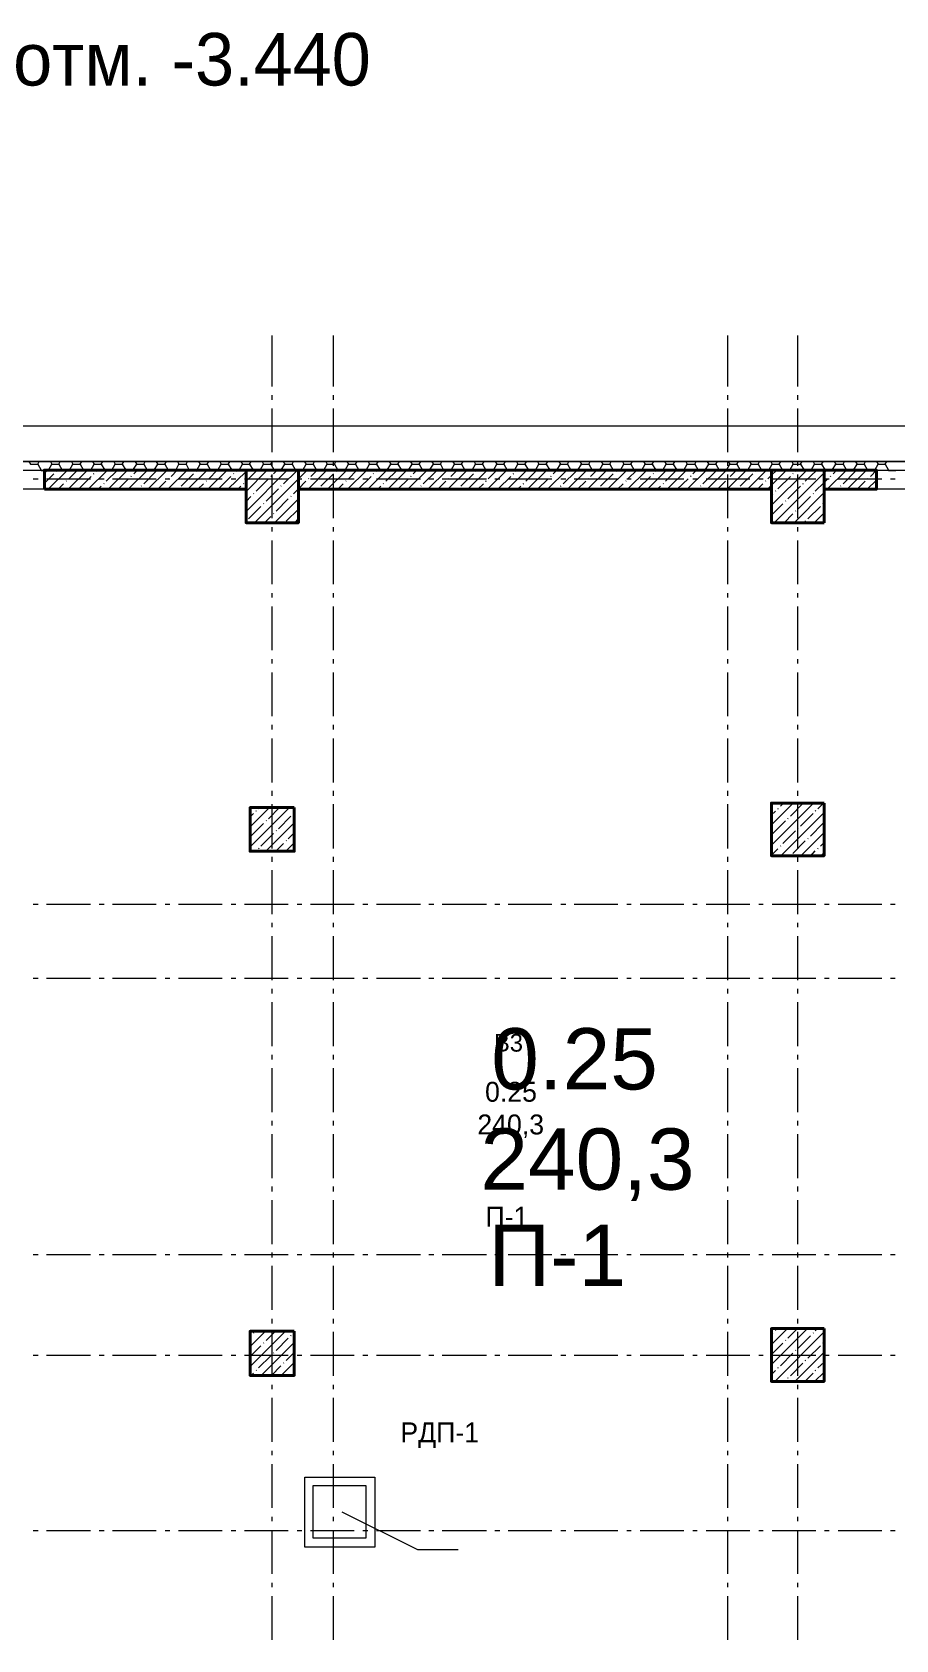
# Model space of a CAD drawing. Header units: millimetres. Extents: x -249154 to 415037, y -45458 to 354837.
# Drawn here: x -172370 to -162501, y 15271 to 33634 of the extents above; entities that cross this region are included whole.
import ezdxf

# ---------------------------------------------------------------- set-up
doc = ezdxf.new("R2010")
doc.units = ezdxf.units.MM
doc.layers.add('PDF _Текст', color=7, linetype='Continuous')
doc.styles.get("Standard").update_dxf_attribs({"font": 'arial.ttf'})

msp = doc.modelspace()

# ---------------------------------------------------------------- linework, layer by layer
at = {"lineweight": 9}
for points in [[(-169629, 29585), (-169629, 30170)], [(-168926, 29585), (-168926, 30170)], [(-164423, 29585), (-164423, 30170)], [(-163622, 29585), (-163622, 30170)], [(-169629, 29433), (-169629, 29488)], [(-168926, 29433), (-168926, 29488)], [(-164423, 29433), (-164423, 29488)], [(-163622, 29433), (-163622, 29488)], [(-169629, 28835), (-169629, 29335)], [(-168926, 28835), (-168926, 29335)], [(-164423, 28835), (-164423, 29335)], [(-163622, 28835), (-163622, 29335)], [(-145367, 28729), (-145367, 29132), (-188438, 29132), (-188438, 25650), (-191561, 25650), (-191561, 25247)], [(-230289, 28729), (-216356, 28729), (-230289, 28729), (-230289, 28632), (-216356, 28632), (-196496, 28632), (-196496, 25150), (-187938, 25150), (-187938, 25247), (-187938, 28632), (-145101, 28632), (-145101, 25209)], [(-172408, 28729), (-172387, 28700), (-172306, 28700), (-172268, 28632)], [(-172306, 28700), (-172289, 28729)], [(-172184, 28632), (-172145, 28700)], [(-172162, 28729), (-172145, 28700), (-172065, 28700), (-172027, 28632)], [(-172065, 28700), (-172048, 28729)], [(-171942, 28632), (-171904, 28700)], [(-171921, 28729), (-171904, 28700), (-171823, 28700), (-171785, 28632)], [(-171823, 28700), (-171802, 28729)], [(-171701, 28632), (-171662, 28700)], [(-171679, 28729), (-171662, 28700), (-171582, 28700), (-171540, 28632)], [(-171582, 28700), (-171561, 28729)], [(-171459, 28632), (-171421, 28700)], [(-171438, 28729), (-171421, 28700), (-171341, 28700), (-171298, 28632)], [(-171341, 28700), (-171319, 28729)], [(-171218, 28632), (-171175, 28700)], [(-171196, 28729), (-171175, 28700), (-171095, 28700), (-171057, 28632)], [(-171095, 28700), (-171078, 28729)], [(-170976, 28632), (-170934, 28700)], [(-170955, 28729), (-170934, 28700), (-170853, 28700), (-170815, 28632)], [(-170853, 28700), (-170836, 28729)], [(-170730, 28632), (-170692, 28700)], [(-170709, 28729), (-170692, 28700), (-170612, 28700), (-170574, 28632)], [(-170612, 28700), (-170595, 28729)], [(-170489, 28632), (-170451, 28700)], [(-170468, 28729), (-170451, 28700), (-170370, 28700), (-170332, 28632)], [(-170370, 28700), (-170353, 28729)], [(-170248, 28632), (-170209, 28700)], [(-170226, 28729), (-170209, 28700), (-170129, 28700), (-170087, 28632)], [(-170129, 28700), (-170108, 28729)], [(-170006, 28632), (-169968, 28700)], [(-169985, 28729), (-169968, 28700), (-169887, 28700), (-169845, 28632)], [(-169887, 28700), (-169866, 28729)], [(-169765, 28632), (-169726, 28700)], [(-169743, 28729), (-169726, 28700), (-169642, 28700), (-169604, 28632)], [(-169642, 28700), (-169625, 28729)], [(-169629, 28679), (-169629, 28734)], [(-169523, 28632), (-169481, 28700)], [(-169502, 28729), (-169481, 28700), (-169400, 28700), (-169362, 28632)], [(-169400, 28700), (-169383, 28729)], [(-169277, 28632), (-169239, 28700)], [(-169260, 28729), (-169239, 28700), (-169159, 28700), (-169121, 28632)], [(-169159, 28700), (-169142, 28729)], [(-169036, 28632), (-168998, 28700)], [(-169015, 28729), (-168998, 28700), (-168917, 28700), (-168879, 28632)], [(-168926, 28679), (-168926, 28734)], [(-168917, 28700), (-168900, 28729)], [(-168794, 28632), (-168756, 28700)], [(-168773, 28729), (-168756, 28700), (-168676, 28700), (-168638, 28632)], [(-168676, 28700), (-168655, 28729)], [(-168553, 28632), (-168515, 28700)], [(-168532, 28729), (-168515, 28700), (-168434, 28700), (-168392, 28632)], [(-168434, 28700), (-168413, 28729)], [(-168312, 28632), (-168273, 28700)], [(-168290, 28729), (-168273, 28700), (-168193, 28700), (-168151, 28632)], [(-168193, 28700), (-168172, 28729)], [(-168070, 28632), (-168028, 28700)], [(-168049, 28729), (-168028, 28700), (-167947, 28700), (-167909, 28632)], [(-167947, 28700), (-167930, 28729)], [(-167829, 28632), (-167786, 28700)], [(-167807, 28729), (-167786, 28700), (-167706, 28700), (-167668, 28632)], [(-167706, 28700), (-167689, 28729)], [(-167583, 28632), (-167545, 28700)], [(-167566, 28729), (-167545, 28700), (-167464, 28700), (-167426, 28632)], [(-167464, 28700), (-167447, 28729)], [(-167341, 28632), (-167303, 28700)], [(-167320, 28729), (-167303, 28700), (-167223, 28700), (-167185, 28632)], [(-167223, 28700), (-167206, 28729)], [(-167100, 28632), (-167062, 28700)], [(-167079, 28729), (-167062, 28700), (-166981, 28700), (-166943, 28632)], [(-166981, 28700), (-166960, 28729)], [(-166858, 28632), (-166820, 28700)], [(-166837, 28729), (-166820, 28700), (-166740, 28700), (-166697, 28632)], [(-166740, 28700), (-166719, 28729)], [(-166617, 28632), (-166579, 28700)], [(-166596, 28729), (-166579, 28700), (-166498, 28700), (-166456, 28632)], [(-166498, 28700), (-166477, 28729)], [(-166376, 28632), (-166333, 28700)], [(-166354, 28729), (-166333, 28700), (-166253, 28700), (-166215, 28632)], [(-166253, 28700), (-166236, 28729)], [(-166134, 28632), (-166092, 28700)], [(-166113, 28729), (-166092, 28700), (-166011, 28700), (-165973, 28632)], [(-166011, 28700), (-165994, 28729)], [(-165888, 28632), (-165850, 28700)], [(-165867, 28729), (-165850, 28700), (-165770, 28700), (-165732, 28632)], [(-165770, 28700), (-165753, 28729)], [(-165647, 28632), (-165609, 28700)], [(-165626, 28729), (-165609, 28700), (-165528, 28700), (-165490, 28632)], [(-165528, 28700), (-165511, 28729)], [(-165405, 28632), (-165367, 28700)], [(-165384, 28729), (-165367, 28700), (-165287, 28700), (-165244, 28632)], [(-165287, 28700), (-165266, 28729)], [(-165164, 28632), (-165126, 28700)], [(-165143, 28729), (-165126, 28700), (-165045, 28700), (-165003, 28632)], [(-165045, 28700), (-165024, 28729)], [(-164922, 28632), (-164884, 28700)], [(-164901, 28729), (-164884, 28700), (-164800, 28700), (-164761, 28632)], [(-164800, 28700), (-164783, 28729)], [(-164681, 28632), (-164639, 28700)], [(-164660, 28729), (-164639, 28700), (-164558, 28700), (-164520, 28632)], [(-164558, 28700), (-164541, 28729)], [(-164435, 28632), (-164397, 28700)], [(-164423, 28679), (-164423, 28734)], [(-164418, 28729), (-164397, 28700), (-164317, 28700), (-164279, 28632)], [(-164317, 28700), (-164300, 28729)], [(-164194, 28632), (-164156, 28700)], [(-164173, 28729), (-164156, 28700), (-164075, 28700), (-164037, 28632)], [(-164075, 28700), (-164058, 28729)], [(-163952, 28632), (-163914, 28700)], [(-163931, 28729), (-163914, 28700), (-163834, 28700), (-163796, 28632)], [(-163834, 28700), (-163817, 28729)], [(-163711, 28632), (-163673, 28700)], [(-163690, 28729), (-163673, 28700), (-163592, 28700), (-163550, 28632)], [(-163622, 28679), (-163622, 28734)], [(-163592, 28700), (-163571, 28729)], [(-163469, 28632), (-163431, 28700)], [(-163448, 28729), (-163431, 28700), (-163351, 28700), (-163308, 28632)], [(-163351, 28700), (-163330, 28729)], [(-163228, 28632), (-163186, 28700)], [(-163207, 28729), (-163186, 28700), (-163105, 28700), (-163067, 28632)], [(-163105, 28700), (-163088, 28729)], [(-162986, 28632), (-162944, 28700)], [(-162965, 28729), (-162944, 28700), (-162864, 28700), (-162825, 28632)], [(-162864, 28700), (-162847, 28729)], [(-162741, 28632), (-162703, 28700)], [(-162724, 28729), (-162703, 28700), (-162622, 28700), (-162584, 28632)], [(-162622, 28700), (-162605, 28729)], [(-172357, 28530), (-172302, 28530)], [(-172268, 28628), (-172188, 28628)], [(-172230, 28598), (-172196, 28632)], [(-172230, 28484), (-172124, 28590)], [(-172205, 28530), (-171705, 28530)], [(-172188, 28412), (-171967, 28632)], [(-172095, 28615), (-172090, 28624)], [(-172073, 28412), (-172010, 28475)], [(-172023, 28628), (-171942, 28628)], [(-171980, 28505), (-171976, 28509)], [(-171959, 28412), (-171739, 28632)], [(-171951, 28530), (-171853, 28632)], [(-171836, 28416), (-171696, 28560)], [(-171781, 28628), (-171701, 28628)], [(-171730, 28412), (-171510, 28632)], [(-171667, 28590), (-171662, 28594)], [(-171637, 28615), (-171624, 28632)], [(-171603, 28530), (-171548, 28530)], [(-171552, 28475), (-171548, 28479)], [(-171540, 28628), (-171459, 28628)], [(-171523, 28505), (-171396, 28632)], [(-171501, 28412), (-171281, 28632)], [(-171451, 28530), (-170951, 28530)], [(-171387, 28412), (-171268, 28530)], [(-171298, 28628), (-171218, 28628)], [(-171273, 28412), (-171052, 28632)], [(-171239, 28560), (-171235, 28564)], [(-171209, 28590), (-171167, 28632)], [(-171095, 28475), (-170955, 28615)], [(-171057, 28628), (-170976, 28628)], [(-171048, 28412), (-170828, 28632)], [(-170934, 28412), (-170841, 28505)], [(-170849, 28530), (-170798, 28530)], [(-170819, 28412), (-170599, 28632)], [(-170815, 28628), (-170735, 28628)], [(-170811, 28530), (-170807, 28535)], [(-170781, 28560), (-170714, 28632)], [(-170697, 28530), (-170197, 28530)], [(-170667, 28446), (-170527, 28590)], [(-170591, 28412), (-170370, 28632)], [(-170574, 28628), (-170489, 28628)], [(-170497, 28615), (-170493, 28624)], [(-170476, 28412), (-170413, 28475)], [(-170383, 28505), (-170379, 28509)], [(-170362, 28412), (-170142, 28632)], [(-170353, 28530), (-170256, 28632)], [(-170328, 28628), (-170248, 28628)], [(-170239, 28416), (-170099, 28560)], [(-170133, 28412), (-169926, 28615), (-169913, 28632)], [(-170095, 28530), (-170044, 28530)], [(-170087, 28628), (-170006, 28628)], [(-170070, 28590), (-170065, 28594)], [(-170040, 28615), (-170027, 28632)], [(-169955, 28475), (-169951, 28479)], [(-169943, 28530), (-169443, 28530)], [(-169926, 28386), (-169684, 28632)], [(-169926, 28158), (-169455, 28632)], [(-169926, 28505), (-169798, 28632)], [(-169828, 28030), (-169328, 28530), (-169227, 28632)], [(-169811, 28391), (-169671, 28530)], [(-169642, 28560), (-169637, 28564)], [(-169629, 28081), (-169629, 28581)], [(-169612, 28590), (-169570, 28632)], [(-169498, 28475), (-169354, 28615)], [(-169383, 28361), (-169328, 28416), (-169244, 28505)], [(-169341, 28530), (-169290, 28530)], [(-169328, 28628), (-169282, 28628)], [(-169218, 28412), (-169002, 28632)], [(-169214, 28530), (-169210, 28535)], [(-169188, 28530), (-168689, 28530)], [(-169184, 28560), (-169112, 28632)], [(-169121, 28628), (-169040, 28628)], [(-169070, 28446), (-168926, 28590)], [(-168994, 28412), (-168773, 28632)], [(-168926, 28081), (-168926, 28581)], [(-168900, 28615), (-168896, 28624)], [(-168879, 28412), (-168816, 28475)], [(-168875, 28628), (-168794, 28628)], [(-168786, 28505), (-168782, 28509)], [(-168765, 28412), (-168545, 28632)], [(-168756, 28530), (-168659, 28632)], [(-168642, 28416), (-168498, 28560)], [(-168633, 28628), (-168553, 28628)], [(-168591, 28530), (-168536, 28530)], [(-168536, 28412), (-168316, 28632)], [(-168472, 28590), (-168468, 28594)], [(-168443, 28615), (-168430, 28632)], [(-168434, 28530), (-167934, 28530)], [(-168392, 28628), (-168312, 28628)], [(-168358, 28475), (-168354, 28479)], [(-168328, 28505), (-168201, 28632)], [(-168307, 28412), (-168087, 28632)], [(-168193, 28412), (-168070, 28530)], [(-168151, 28628), (-168070, 28628)], [(-168079, 28412), (-167858, 28632)], [(-168045, 28560), (-168040, 28564)], [(-168015, 28590), (-167973, 28632)], [(-167909, 28628), (-167829, 28628)], [(-167901, 28475), (-167757, 28615)], [(-167850, 28412), (-167629, 28632)], [(-167837, 28530), (-167782, 28530)], [(-167735, 28412), (-167642, 28505)], [(-167685, 28530), (-167180, 28530)], [(-167668, 28628), (-167587, 28628)], [(-167621, 28412), (-167401, 28632)], [(-167617, 28530), (-167613, 28535)], [(-167587, 28560), (-167515, 28632)], [(-167473, 28446), (-167329, 28590)], [(-167426, 28628), (-167346, 28628)], [(-167392, 28412), (-167172, 28632)], [(-167303, 28615), (-167295, 28624)], [(-167278, 28412), (-167214, 28475)], [(-167189, 28505), (-167180, 28509)], [(-167180, 28628), (-167100, 28628)], [(-167168, 28412), (-166947, 28632)], [(-167159, 28530), (-167062, 28632)], [(-167083, 28530), (-167028, 28530)], [(-167045, 28416), (-166901, 28560)], [(-166939, 28412), (-166719, 28632)], [(-166939, 28628), (-166858, 28628)], [(-166930, 28530), (-166431, 28530)], [(-166875, 28590), (-166867, 28594)], [(-166846, 28615), (-166833, 28632)], [(-166761, 28475), (-166753, 28479)], [(-166731, 28505), (-166604, 28632)], [(-166710, 28412), (-166490, 28632)], [(-166697, 28628), (-166617, 28628)], [(-166596, 28412), (-166473, 28530)], [(-166481, 28412), (-166261, 28632)], [(-166456, 28628), (-166376, 28628)], [(-166443, 28560), (-166439, 28564)], [(-166418, 28590), (-166376, 28632)], [(-166329, 28530), (-166274, 28530)], [(-166303, 28475), (-166159, 28615)], [(-166253, 28412), (-166032, 28632)], [(-166215, 28628), (-166134, 28628)], [(-166176, 28530), (-165677, 28530)], [(-166138, 28412), (-166045, 28505)], [(-166024, 28412), (-165804, 28632)], [(-166015, 28530), (-166011, 28535)], [(-165990, 28560), (-165918, 28632)], [(-165973, 28628), (-165893, 28628)], [(-165876, 28446), (-165732, 28590)], [(-165795, 28412), (-165575, 28632)], [(-165732, 28628), (-165647, 28628)], [(-165702, 28615), (-165698, 28624)], [(-165681, 28412), (-165617, 28475)], [(-165588, 28505), (-165583, 28509)], [(-165575, 28530), (-165524, 28530)], [(-165566, 28412), (-165346, 28632)], [(-165562, 28530), (-165460, 28632)], [(-165486, 28628), (-165405, 28628)], [(-165448, 28416), (-165304, 28560)], [(-165422, 28530), (-164922, 28530)], [(-165338, 28412), (-165122, 28632)], [(-165274, 28590), (-165270, 28594)], [(-165249, 28615), (-165232, 28632)], [(-165244, 28628), (-165164, 28628)], [(-165160, 28475), (-165155, 28479)], [(-165134, 28505), (-165007, 28632)], [(-165113, 28412), (-164893, 28632)], [(-165003, 28628), (-164922, 28628)], [(-164999, 28412), (-164876, 28530)], [(-164884, 28412), (-164664, 28632)], [(-164846, 28560), (-164842, 28564)], [(-164821, 28590), (-164778, 28632)], [(-164821, 28530), (-164770, 28530)], [(-164761, 28628), (-164681, 28628)], [(-164706, 28475), (-164562, 28615)], [(-164668, 28530), (-164168, 28530)], [(-164656, 28412), (-164435, 28632)], [(-164541, 28412), (-164448, 28505)], [(-164520, 28628), (-164440, 28628)], [(-164427, 28412), (-164207, 28632)], [(-164423, 28081), (-164423, 28581)], [(-164418, 28530), (-164414, 28535)], [(-164393, 28560), (-164321, 28632)], [(-164279, 28628), (-164198, 28628)], [(-164279, 28446), (-164134, 28590)], [(-164198, 28412), (-163978, 28632)], [(-164105, 28615), (-164101, 28624)], [(-164084, 28412), (-164020, 28475)], [(-164067, 28530), (-164016, 28530)], [(-164033, 28628), (-163952, 28628)], [(-163990, 28505), (-163986, 28509)], [(-163969, 28412), (-163923, 28458), (-163749, 28632)], [(-163965, 28530), (-163923, 28573), (-163863, 28632)], [(-163923, 28230), (-163520, 28632)], [(-163914, 28530), (-163414, 28530)], [(-163893, 28030), (-163321, 28602), (-163291, 28632)], [(-163851, 28416), (-163707, 28560)], [(-163791, 28628), (-163711, 28628)], [(-163677, 28590), (-163673, 28594)], [(-163647, 28615), (-163635, 28632)], [(-163622, 28081), (-163622, 28581)], [(-163563, 28475), (-163558, 28479)], [(-163550, 28628), (-163469, 28628)], [(-163537, 28505), (-163406, 28632)], [(-163423, 28391), (-163321, 28488), (-163279, 28530)], [(-163317, 28530), (-163262, 28530)], [(-163308, 28628), (-163228, 28628)], [(-163287, 28412), (-163067, 28632)], [(-163249, 28560), (-163245, 28564)], [(-163219, 28590), (-163181, 28632)], [(-163160, 28530), (-162660, 28530)], [(-163105, 28475), (-162965, 28615)], [(-163067, 28628), (-162986, 28628)], [(-163058, 28412), (-162838, 28632)], [(-162944, 28412), (-162851, 28505)], [(-162830, 28412), (-162724, 28518)], [(-162825, 28628), (-162745, 28628)], [(-162821, 28530), (-162817, 28535)], [(-162792, 28560), (-162724, 28632)], [(-162584, 28628), (-162503, 28628)], [(-162563, 28530), (-162508, 28530)], [(-171616, 28412), (-171582, 28446)], [(-171158, 28412), (-171154, 28416)], [(-171124, 28446), (-171120, 28450)], [(-170697, 28416), (-170692, 28420)], [(-170019, 28412), (-169985, 28446)], [(-169926, 28272), (-169870, 28331)], [(-169841, 28361), (-169837, 28365)], [(-169697, 28276), (-169557, 28416)], [(-169599, 28030), (-169328, 28302)], [(-169582, 28162), (-169443, 28302)], [(-169527, 28446), (-169523, 28450)], [(-169413, 28331), (-169409, 28335)], [(-169099, 28416), (-169095, 28420)], [(-168422, 28412), (-168384, 28446)], [(-167964, 28412), (-167956, 28416)], [(-167930, 28446), (-167926, 28450)], [(-167502, 28416), (-167498, 28420)], [(-166825, 28412), (-166786, 28446)], [(-166367, 28412), (-166359, 28416)], [(-166333, 28446), (-166325, 28450)], [(-165905, 28416), (-165897, 28420)], [(-165227, 28412), (-165189, 28446)], [(-164770, 28412), (-164761, 28416)], [(-164732, 28446), (-164728, 28450)], [(-164304, 28416), (-164300, 28420)], [(-163923, 28344), (-163906, 28361)], [(-163876, 28391), (-163872, 28395)], [(-163762, 28276), (-163757, 28280)], [(-163736, 28302), (-163592, 28446)], [(-163664, 28030), (-163321, 28374)], [(-163622, 28187), (-163478, 28331)], [(-163448, 28361), (-163444, 28365)], [(-163173, 28412), (-163164, 28416)], [(-163135, 28446), (-163130, 28450)], [(-169896, 28073), (-169756, 28217)], [(-169726, 28246), (-169722, 28251)], [(-169714, 28030), (-169642, 28102)], [(-169612, 28132), (-169608, 28136)], [(-169468, 28047), (-169328, 28187)], [(-163923, 28115), (-163791, 28246)], [(-163779, 28030), (-163677, 28132)], [(-163647, 28162), (-163643, 28166)], [(-163508, 28073), (-163363, 28217)], [(-163435, 28030), (-163321, 28145)], [(-163334, 28246), (-163330, 28251)], [(-169926, 28047), (-169921, 28052)], [(-169629, 27929), (-169629, 27980)], [(-169371, 28030), (-169328, 28077)], [(-168926, 27929), (-168926, 27980)], [(-164423, 27929), (-164423, 27980)], [(-163622, 27929), (-163622, 27980)], [(-163537, 28047), (-163529, 28052)], [(-163325, 28030), (-163321, 28030)], [(-169629, 27327), (-169629, 27827)], [(-168926, 27327), (-168926, 27827)], [(-164423, 27327), (-164423, 27827)], [(-163622, 27327), (-163622, 27827)], [(-169629, 27175), (-169629, 27226)], [(-168926, 27175), (-168926, 27226)], [(-164423, 27175), (-164423, 27226)], [(-163622, 27175), (-163622, 27226)], [(-169629, 26573), (-169629, 27073)], [(-168926, 26573), (-168926, 27073)], [(-164423, 26573), (-164423, 27073)], [(-163622, 26573), (-163622, 27073)], [(-169629, 26421), (-169629, 26471)], [(-168926, 26421), (-168926, 26471)], [(-164423, 26421), (-164423, 26471)], [(-163622, 26421), (-163622, 26471)], [(-169629, 25819), (-169629, 26319)], [(-168926, 25819), (-168926, 26319)], [(-164423, 25819), (-164423, 26319)], [(-163622, 25819), (-163622, 26319)], [(-169629, 25667), (-169629, 25722)], [(-168926, 25667), (-168926, 25722)], [(-164423, 25667), (-164423, 25722)], [(-163622, 25667), (-163622, 25722)], [(-169629, 25065), (-169629, 25565)], [(-168926, 25065), (-168926, 25565)], [(-164423, 25065), (-164423, 25565)], [(-163622, 25065), (-163622, 25565)], [(-169629, 24912), (-169629, 24968)], [(-169629, 24311), (-169629, 24815)], [(-168926, 24912), (-168926, 24968)], [(-168926, 24311), (-168926, 24815)], [(-164423, 24912), (-164423, 24968)], [(-164423, 24311), (-164423, 24815)], [(-163923, 24807), (-163901, 24828)], [(-163923, 24578), (-163673, 24828)], [(-163923, 24349), (-163444, 24828)], [(-163821, 24794), (-163787, 24828)], [(-163707, 24679), (-163563, 24824)], [(-163622, 24912), (-163622, 24968)], [(-163622, 24311), (-163622, 24815)], [(-163393, 24764), (-163330, 24828)], [(-169879, 24557), (-169659, 24777)], [(-169879, 24328), (-169430, 24777)], [(-169879, 24671), (-169841, 24709)], [(-169811, 24735), (-169807, 24743)], [(-169782, 24764), (-169773, 24777)], [(-169697, 24624), (-169693, 24629)], [(-169671, 24650), (-169544, 24777)], [(-169557, 24535), (-169413, 24679)], [(-169383, 24709), (-169379, 24713)], [(-163923, 24692), (-163876, 24735)], [(-163906, 24480), (-163762, 24624)], [(-163851, 24764), (-163842, 24768)], [(-163817, 24226), (-163321, 24722)], [(-163736, 24650), (-163732, 24654)], [(-163592, 24565), (-163448, 24709)], [(-163423, 24735), (-163414, 24743)], [(-169870, 24451), (-169726, 24595)], [(-169756, 24336), (-169612, 24480)], [(-169701, 24277), (-169375, 24603)], [(-169582, 24510), (-169578, 24514)], [(-169443, 24421), (-169375, 24489)], [(-163791, 24366), (-163647, 24510)], [(-163622, 24535), (-163618, 24540)], [(-163588, 24226), (-163321, 24493)], [(-163508, 24421), (-163503, 24425)], [(-163478, 24451), (-163334, 24595)], [(-169815, 24277), (-169811, 24281)], [(-169782, 24307), (-169777, 24315)], [(-169587, 24277), (-169498, 24366)], [(-169472, 24277), (-169375, 24374)], [(-169468, 24396), (-169464, 24400)], [(-163923, 24235), (-163851, 24307)], [(-163821, 24336), (-163817, 24341)], [(-163677, 24252), (-163537, 24396)], [(-163474, 24226), (-163423, 24281)], [(-163393, 24307), (-163389, 24315)], [(-163363, 24336), (-163321, 24379)], [(-163359, 24226), (-163321, 24264)], [(-169629, 24158), (-169629, 24213)], [(-169629, 23561), (-169629, 24061)], [(-168926, 24158), (-168926, 24213)], [(-168926, 23561), (-168926, 24061)], [(-164423, 24158), (-164423, 24213)], [(-164423, 23561), (-164423, 24061)], [(-163702, 24226), (-163702, 24226)], [(-163622, 24158), (-163622, 24213)], [(-163622, 23561), (-163622, 24061)], [(-172357, 23675), (-172302, 23675)], [(-172205, 23675), (-171705, 23675)], [(-171603, 23675), (-171548, 23675)], [(-171451, 23675), (-170951, 23675)], [(-170849, 23675), (-170798, 23675)], [(-170697, 23675), (-170197, 23675)], [(-170095, 23675), (-170044, 23675)], [(-169943, 23675), (-169443, 23675)], [(-169341, 23675), (-169290, 23675)], [(-169188, 23675), (-168689, 23675)], [(-168591, 23675), (-168536, 23675)], [(-168434, 23675), (-167934, 23675)], [(-167837, 23675), (-167782, 23675)], [(-167685, 23675), (-167180, 23675)], [(-167083, 23675), (-167028, 23675)], [(-166930, 23675), (-166431, 23675)], [(-166329, 23675), (-166274, 23675)], [(-166176, 23675), (-165677, 23675)], [(-165575, 23675), (-165524, 23675)], [(-165422, 23675), (-164922, 23675)], [(-164821, 23675), (-164770, 23675)], [(-164668, 23675), (-164168, 23675)], [(-164067, 23675), (-164016, 23675)], [(-163914, 23675), (-163414, 23675)], [(-163317, 23675), (-163262, 23675)], [(-163160, 23675), (-162660, 23675)], [(-162563, 23675), (-162508, 23675)], [(-169629, 23409), (-169629, 23459)], [(-168926, 23409), (-168926, 23459)], [(-164423, 23409), (-164423, 23459)], [(-163622, 23409), (-163622, 23459)], [(-169629, 22807), (-169629, 23307)], [(-168926, 22807), (-168926, 23307)], [(-164423, 22807), (-164423, 23307)], [(-163622, 22807), (-163622, 23307)], [(-172357, 22828), (-172302, 22828)], [(-172205, 22828), (-171705, 22828)], [(-171603, 22828), (-171548, 22828)], [(-171451, 22828), (-170951, 22828)], [(-170849, 22828), (-170798, 22828)], [(-170697, 22828), (-170197, 22828)], [(-170095, 22828), (-170044, 22828)], [(-169943, 22828), (-169443, 22828)], [(-169341, 22828), (-169290, 22828)], [(-169188, 22828), (-168689, 22828)], [(-168591, 22828), (-168536, 22828)], [(-168434, 22828), (-167934, 22828)], [(-167837, 22828), (-167782, 22828)], [(-167685, 22828), (-167180, 22828)], [(-167083, 22828), (-167028, 22828)], [(-166930, 22828), (-166431, 22828)], [(-166329, 22828), (-166274, 22828)], [(-166176, 22828), (-165677, 22828)], [(-165575, 22828), (-165524, 22828)], [(-165422, 22828), (-164922, 22828)], [(-164821, 22828), (-164770, 22828)], [(-164668, 22828), (-164168, 22828)], [(-164067, 22828), (-164016, 22828)], [(-163914, 22828), (-163414, 22828)], [(-163317, 22828), (-163262, 22828)], [(-163160, 22828), (-162660, 22828)], [(-162563, 22828), (-162508, 22828)], [(-169629, 22655), (-169629, 22705)], [(-168926, 22655), (-168926, 22705)], [(-164423, 22655), (-164423, 22705)], [(-163622, 22655), (-163622, 22705)], [(-169629, 22053), (-169629, 22553)], [(-168926, 22053), (-168926, 22553)], [(-164423, 22053), (-164423, 22553)], [(-163622, 22053), (-163622, 22553)], [(-169629, 21900), (-169629, 21951)], [(-168926, 21900), (-168926, 21951)], [(-164423, 21900), (-164423, 21951)], [(-163622, 21900), (-163622, 21951)], [(-169629, 21299), (-169629, 21799)], [(-168926, 21299), (-168926, 21799)], [(-164423, 21299), (-164423, 21799)], [(-163622, 21299), (-163622, 21799)], [(-169629, 21146), (-169629, 21197)], [(-168926, 21146), (-168926, 21197)], [(-164423, 21146), (-164423, 21197)], [(-163622, 21146), (-163622, 21197)], [(-169629, 20545), (-169629, 21045)], [(-168926, 20545), (-168926, 21045)], [(-164423, 20545), (-164423, 21045)], [(-163622, 20545), (-163622, 21045)], [(-169629, 20392), (-169629, 20447)], [(-168926, 20392), (-168926, 20447)], [(-164423, 20392), (-164423, 20447)], [(-163622, 20392), (-163622, 20447)], [(-169629, 19791), (-169629, 20291)], [(-168926, 19791), (-168926, 20291)], [(-164423, 19791), (-164423, 20291)], [(-163622, 19791), (-163622, 20291)], [(-172357, 19672), (-172302, 19672)], [(-172205, 19672), (-171705, 19672)], [(-171603, 19672), (-171548, 19672)], [(-171451, 19672), (-170951, 19672)], [(-170849, 19672), (-170798, 19672)], [(-170697, 19672), (-170197, 19672)], [(-170095, 19672), (-170044, 19672)], [(-169943, 19672), (-169443, 19672)], [(-169629, 19638), (-169629, 19693)], [(-169341, 19672), (-169290, 19672)], [(-169188, 19672), (-168689, 19672)], [(-168926, 19638), (-168926, 19693)], [(-168591, 19672), (-168536, 19672)], [(-168434, 19672), (-167934, 19672)], [(-167837, 19672), (-167782, 19672)], [(-167685, 19672), (-167180, 19672)], [(-167083, 19672), (-167028, 19672)], [(-166930, 19672), (-166431, 19672)], [(-166329, 19672), (-166274, 19672)], [(-166176, 19672), (-165677, 19672)], [(-165575, 19672), (-165524, 19672)], [(-165422, 19672), (-164922, 19672)], [(-164821, 19672), (-164770, 19672)], [(-164668, 19672), (-164168, 19672)], [(-164423, 19638), (-164423, 19693)], [(-164067, 19672), (-164016, 19672)], [(-163914, 19672), (-163414, 19672)], [(-163622, 19638), (-163622, 19693)], [(-163317, 19672), (-163262, 19672)], [(-163160, 19672), (-162660, 19672)], [(-162563, 19672), (-162508, 19672)], [(-169629, 19041), (-169629, 19541)], [(-168926, 19041), (-168926, 19541)], [(-164423, 19041), (-164423, 19541)], [(-163622, 19041), (-163622, 19541)], [(-169629, 18884), (-169629, 18939)], [(-168926, 18884), (-168926, 18939)], [(-164423, 18884), (-164423, 18939)], [(-163622, 18884), (-163622, 18939)], [(-169879, 18622), (-169705, 18795)], [(-169879, 18393), (-169477, 18795)], [(-169879, 18736), (-169870, 18744)], [(-169841, 18774), (-169837, 18778)], [(-169697, 18689), (-169591, 18795)], [(-169629, 18287), (-169629, 18787)], [(-169413, 18744), (-169409, 18749)], [(-169383, 18774), (-169375, 18782)], [(-168926, 18287), (-168926, 18787)], [(-164423, 18287), (-164423, 18787)], [(-163923, 18643), (-163741, 18825)], [(-163923, 18414), (-163512, 18825)], [(-163923, 18757), (-163906, 18774)], [(-163885, 18223), (-163321, 18787)], [(-163876, 18804), (-163872, 18808)], [(-163736, 18715), (-163626, 18825)], [(-163622, 18287), (-163622, 18787)], [(-163622, 18600), (-163478, 18744)], [(-163448, 18774), (-163444, 18778)], [(-163423, 18804), (-163397, 18825)], [(-169879, 18507), (-169756, 18630)], [(-169752, 18291), (-169375, 18668)], [(-169726, 18660), (-169722, 18664)], [(-169612, 18545), (-169608, 18549)], [(-169582, 18575), (-169443, 18715)], [(-169468, 18461), (-169375, 18554)], [(-163923, 18528), (-163791, 18660)], [(-163762, 18689), (-163757, 18694)], [(-163656, 18223), (-163321, 18558)], [(-163647, 18575), (-163643, 18579)], [(-163508, 18486), (-163363, 18630)], [(-163334, 18660), (-163330, 18664)], [(-172357, 18524), (-172302, 18524)], [(-172205, 18524), (-171705, 18524)], [(-171603, 18524), (-171548, 18524)], [(-171451, 18524), (-170951, 18524)], [(-170849, 18524), (-170798, 18524)], [(-170697, 18524), (-170197, 18524)], [(-170095, 18524), (-170044, 18524)], [(-169943, 18524), (-169443, 18524)], [(-169782, 18376), (-169642, 18516)], [(-169637, 18291), (-169527, 18401)], [(-169523, 18291), (-169375, 18439)], [(-169498, 18431), (-169493, 18435)], [(-169341, 18524), (-169290, 18524)], [(-169188, 18524), (-168689, 18524)], [(-168591, 18524), (-168536, 18524)], [(-168434, 18524), (-167934, 18524)], [(-167837, 18524), (-167782, 18524)], [(-167685, 18524), (-167180, 18524)], [(-167083, 18524), (-167028, 18524)], [(-166930, 18524), (-166431, 18524)], [(-166329, 18524), (-166274, 18524)], [(-166176, 18524), (-165677, 18524)], [(-165575, 18524), (-165524, 18524)], [(-165422, 18524), (-164922, 18524)], [(-164821, 18524), (-164770, 18524)], [(-164668, 18524), (-164168, 18524)], [(-164067, 18524), (-164016, 18524)], [(-163914, 18524), (-163414, 18524)], [(-163851, 18376), (-163842, 18380)], [(-163821, 18401), (-163677, 18545)], [(-163707, 18287), (-163563, 18431)], [(-163537, 18461), (-163529, 18465)], [(-163393, 18376), (-163321, 18444)], [(-163317, 18524), (-163262, 18524)], [(-163160, 18524), (-162660, 18524)], [(-162563, 18524), (-162508, 18524)], [(-169866, 18291), (-169841, 18316)], [(-169811, 18346), (-169807, 18350)], [(-169629, 18134), (-169629, 18185)], [(-169383, 18316), (-169379, 18321)], [(-168926, 18134), (-168926, 18185)], [(-164423, 18134), (-164423, 18185)], [(-163923, 18300), (-163876, 18346)], [(-163770, 18223), (-163762, 18232)], [(-163736, 18261), (-163732, 18266)], [(-163622, 18134), (-163622, 18185)], [(-163541, 18223), (-163448, 18316)], [(-163431, 18223), (-163321, 18329)], [(-163423, 18346), (-163414, 18350)], [(-169629, 17533), (-169629, 18033)], [(-168926, 17533), (-168926, 18033)], [(-164423, 17533), (-164423, 18033)], [(-163622, 17533), (-163622, 18033)], [(-169629, 17380), (-169629, 17431)], [(-169629, 16779), (-169629, 17279)], [(-168926, 17380), (-168926, 17431)], [(-168926, 16779), (-168926, 17279)], [(-164423, 17380), (-164423, 17431)], [(-164423, 16779), (-164423, 17279)], [(-163622, 17380), (-163622, 17431)], [(-163622, 16779), (-163622, 17279)], [(-168833, 16732), (-167968, 16304), (-167502, 16304)], [(-169629, 16626), (-169629, 16677)], [(-168926, 16626), (-168926, 16677)], [(-164423, 16626), (-164423, 16677)], [(-163622, 16626), (-163622, 16677)], [(-172357, 16520), (-172302, 16520)], [(-172205, 16520), (-171705, 16520)], [(-171603, 16520), (-171548, 16520)], [(-171451, 16520), (-170951, 16520)], [(-170849, 16520), (-170798, 16520)], [(-170697, 16520), (-170197, 16520)], [(-170095, 16520), (-170044, 16520)], [(-169943, 16520), (-169443, 16520)], [(-169629, 16025), (-169629, 16525)], [(-169341, 16520), (-169290, 16520)], [(-169188, 16520), (-168689, 16520)], [(-168926, 16025), (-168926, 16525)], [(-168591, 16520), (-168536, 16520)], [(-168434, 16520), (-167934, 16520)], [(-167837, 16520), (-167782, 16520)], [(-167685, 16520), (-167180, 16520)], [(-167083, 16520), (-167028, 16520)], [(-166930, 16520), (-166431, 16520)], [(-166329, 16520), (-166274, 16520)], [(-166176, 16520), (-165677, 16520)], [(-165575, 16520), (-165524, 16520)], [(-165422, 16520), (-164922, 16520)], [(-164821, 16520), (-164770, 16520)], [(-164668, 16520), (-164168, 16520)], [(-164423, 16025), (-164423, 16525)], [(-164067, 16520), (-164016, 16520)], [(-163914, 16520), (-163414, 16520)], [(-163622, 16025), (-163622, 16525)], [(-163317, 16520), (-163262, 16520)], [(-163160, 16520), (-162660, 16520)], [(-162563, 16520), (-162508, 16520)], [(-169629, 15872), (-169629, 15923)], [(-168926, 15872), (-168926, 15923)], [(-164423, 15872), (-164423, 15923)], [(-163622, 15872), (-163622, 15923)], [(-169629, 15271), (-169629, 15770)], [(-168926, 15271), (-168926, 15770)], [(-164423, 15271), (-164423, 15770)], [(-163622, 15271), (-163622, 15770)]]:
    msp.add_lwpolyline(points, dxfattribs=at)
for points in [[(-144999, 28729), (-144999, 25306), (-141008, 25306), (-141008, 28632), (-141008, 25311), (-144999, 25311), (-144999, 28729), (-145101, 28729), (-188040, 28729), (-188040, 28632), (-188040, 25247), (-188040, 28632), (-188040, 28729), (-145101, 28729)], [(-172230, 28632), (-172230, 28412), (-172827, 28412), (-172827, 28632)], [(-161521, 28632), (-161521, 28412), (-162724, 28412), (-162724, 28632)], [(-168456, 16330), (-169256, 16330), (-169256, 17130), (-168456, 17130)], [(-168557, 16431), (-169159, 16431), (-169159, 17033), (-168557, 17033)]]:
    msp.add_lwpolyline(points, close=True, dxfattribs=at)
at = {"lineweight": 40}
for points in [[(-172230, 28412), (-169926, 28412), (-169926, 28632), (-172230, 28632)], [(-169328, 28632), (-169926, 28632), (-169926, 28030), (-169328, 28030)], [(-169328, 28412), (-163923, 28412), (-163923, 28632), (-169328, 28632)], [(-163321, 28030), (-163321, 28632), (-163923, 28632), (-163923, 28030)], [(-163321, 28412), (-162724, 28412), (-162724, 28632), (-163321, 28632)], [(-163321, 24828), (-163923, 24828), (-163923, 24226), (-163321, 24226)], [(-169375, 24777), (-169879, 24777), (-169879, 24277), (-169375, 24277)], [(-169375, 18795), (-169879, 18795), (-169879, 18291), (-169375, 18291)], [(-163321, 18825), (-163923, 18825), (-163923, 18223), (-163321, 18223)]]:
    msp.add_lwpolyline(points, close=True, dxfattribs=at)

# ---------------------------------------------------------------- texts
at = {"insert": (-172587, 33320), "char_height": 600, "attachment_point": 4, "style": ''}
msp.add_mtext('отм. -3.440', dxfattribs=at)
at = {"char_height": 700, "attachment_point": 4}
for s, insert in [('0.25', (-167124, 21902)), ('240,3', (-167248, 20697)), ('П-1', (-167155, 19664))]:
    msp.add_mtext(s, dxfattribs=dict(at, insert=insert))
at = {"layer": 'PDF _Текст', "color": 1, "insert": (-167093, 22089), "char_height": 202.5, "attachment_point": 4, "style": ''}
msp.add_mtext('В3', dxfattribs=at)
at = {"layer": 'PDF _Текст', "char_height": 227.7, "attachment_point": 4, "style": ''}
for s, insert in [('0.25', (-167195, 21529)), ('240,3', (-167283, 21136)), ('П-1', (-167190, 20103)), ('РДП-1', (-168163, 17607))]:
    msp.add_mtext(s, dxfattribs=dict(at, insert=insert))

doc.saveas('drawing.dxf')
